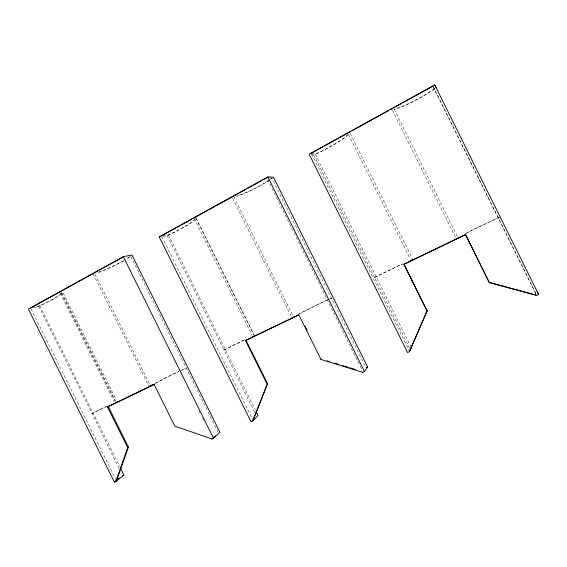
<?xml version="1.0" encoding="UTF-8"?>
<svg xmlns="http://www.w3.org/2000/svg" width="567" height="567" viewBox="0 0 567 567"><rect width="100%" height="100%" fill="white"/><g stroke="black" fill="none" stroke-linecap="round" stroke-linejoin="round"><path stroke-width="0.43" stroke-dasharray="2.83 2.13" d="M409.572 348.372L374.553 277.525A28.719 1.127 -26 0 1 402.513 263.96M254.604 412.301L223.951 350.045A26.479 0.985 -26.5 0 1 243.718 340.313M119.063 468.597L92.067 413.549A25.543 0.843 -26.9 0 1 107.177 406.05M91.783 413.704L93.108 413.067A23.956 0.787 -26.9 0 1 106.759 406.319M223.745 350.165L225.255 349.442A24.828 0.928 -26.5 0 1 246.149 339.286M374.461 277.596L376.19 276.767A26.933 1.056 -26 0 1 402.372 264.13M500.271 216.991L498.35 217.919A26.451 1.014 -25.8 0 0 464.855 234.065M432.926 86.191L535.326 292.508L537.275 291.644M36.423 306.549L39.74 305.67A23.97 2.764 -24.7 0 0 60.981 292.579M33.155 307.782L38.769 306.293A25.558 2.948 -24.7 0 0 62.838 292.274L116.405 400.075M163.183 236.262L167.152 235.666A26.486 3.473 -25.9 0 0 196.111 218.267M162.311 235.794L168.378 234.894A24.835 3.26 -25.9 0 0 193.971 219.897M270.126 177.995L271.82 178.066L365.899 367.657M311.453 154.578L313.771 155.004A28.733 3.962 -27.7 0 0 349.13 133.975M311.29 153.281L315.309 154.054A26.947 3.714 -27.7 0 0 347.387 134.79M433.323 86.978L535.737 293.578M394.242 109.183L457.328 236.411M392.421 110.189L455.457 237.318M350.257 133.436L412.514 258.956M348.457 134.429L410.274 259.062M315.309 154.054L411.323 347.592M313.771 155.004L374.553 277.525M311.68 154.068L409.537 351.32M267.532 179.434L362.249 370.301M233.781 196.636L293.203 316.365M232.59 198.301L291.58 317.151M196.267 218.479L254.172 335.111M195.665 217.65L254.037 335.217M194.219 218.529L252.046 335.203M168.378 234.894L255.348 410.047M167.152 235.666L223.951 350.045M161.836 236.715L253.102 420.501M218.139 432.231L130.509 255.809A22.304 2.764 -25.3 0 1 125.413 259.48M198.882 410.721L200.059 413.095M202.419 417.836L203.596 420.211M95.001 274.152L150.163 385.199M93.222 274.123L148.745 385.886M61.661 292.529L115.512 400.897M61.222 292.99L115.229 401.67M60.293 293.281L114.109 401.578M39.74 305.67L119.63 466.428M38.769 306.293L92.067 413.549M31.022 308.866L116.129 480.114M535.326 292.508L536.219 294.5M155.911 382.959A23.828 0.843 -26.7 0 1 178.995 371.357M180.419 370.69A23.828 0.843 -26.7 0 1 186.096 368.125M130.077 256.688A23.835 2.955 -25.3 0 1 125.342 259.806M123.266 261.018A23.835 2.955 -25.3 0 1 96.971 273.025M154.947 383.561A22.29 0.787 -26.7 0 1 179.059 371.399M182.085 369.996A22.29 0.787 -26.7 0 1 186.316 368.167M123.911 260.381A22.304 2.764 -25.3 0 1 97.85 272.415M297.441 314.813A25.246 0.971 -26.3 0 1 329.193 299.163M330.469 298.596A25.246 0.971 -26.3 0 1 331.915 297.973M272.408 178.052A25.253 3.423 -26.8 0 1 271.132 179.016M269.977 179.831A25.253 3.423 -26.8 0 1 235.163 196.919M271.82 178.066A23.63 3.204 -26.8 0 1 270.126 179.363M268.347 180.597A23.63 3.204 -26.8 0 1 237.013 195.934M299.029 314.075A23.623 0.914 -26.3 0 1 328.825 299.419M329.54 299.1A23.623 0.914 -26.3 0 1 331.468 298.277M465.018 233.859A28.265 1.084 -25.8 0 1 498.783 217.636M434.846 88.65A28.3 3.806 -28.7 0 1 393.923 109.474M434.287 88.679A26.479 3.565 -28.7 0 1 395.49 108.467"/><path stroke-width="0.85" d="M154.132 384.511L174.806 426.129L212.023 438.957L213.532 438.291L220.003 432.373L131.976 255.015L123.315 256.667L28.35 309.058L114.371 482.127L115.739 481.525L127.667 447.632L128.44 447.079L108.269 406.496L154.855 384.086L107.461 406.964L127.667 447.632M116.526 480.901L128.44 447.079M267.043 384.05L245.461 340.576L298.859 314.883L320.972 359.443L362.738 372.321L364.468 371.555L367.586 366.913L273.471 177.173L267.879 176.911L159.207 236.864L251.004 421.72L252.57 421.033L267.546 383.604L246.007 340.228L298.504 314.969M253.102 420.501L267.546 383.604M436.165 87.672L434.712 84.873L309.143 154.146L407.553 352.511L409.353 351.717L427.164 310.766L404.058 264.187L465.599 234.575L403.853 264.371L427.015 311.07M409.537 351.32L427.164 310.766M409.353 351.717L411.323 347.592M456.3 238.799L458.115 237.991A26.451 1.014 -25.8 0 1 459.298 237.155M362.738 372.321L363.036 371.888M320.972 359.443L321.361 359.046M252.57 421.033L258.084 415.554L256.128 411.621M212.023 438.957L215.58 435.711M254.562 335.905L252.896 336.727A24.828 0.928 -26.5 0 0 252.79 336.6M114.371 482.127L117.1 479.973M118.468 478.895L119.835 477.818M115.739 481.525L123.918 475.061L120.41 468.002M293.834 317.003L291.977 317.945L292.324 317.711M245.461 340.576L246.007 340.228M107.461 406.964L108.269 406.496M30.625 308.072L76.269 282.905M77.814 282.047L97.928 270.955M99.473 270.105L122.678 257.305M161.439 235.929L180.023 225.68M181.575 224.823L207.898 210.3M209.45 209.45L214.092 206.884M215.644 206.034L245.837 189.378M247.389 188.52L252.032 185.962M253.584 185.104L261.323 180.838M262.875 179.98L266.745 177.847M311.29 153.281L322.914 146.867M324.459 146.017L338.407 138.32M339.959 137.469L350.803 131.487M352.355 130.63L388.764 110.544M390.316 109.693L394.965 107.128M396.517 106.27L401.16 103.711M402.712 102.854L404.264 102.003M405.809 101.146L432.926 86.191M366.459 367.409L367.586 366.913M122.571 475.656L123.918 475.061M465.55 234.688L489.321 282.642L536.644 295.442L538.65 294.549L537.275 291.644M159.207 236.864L160.794 236.623M490.157 282.628L535.68 294.939M327.194 360.839L329.696 361.611M334.7 363.156L338.868 364.439M342.199 365.467L348.032 367.26M349.697 367.777L355.537 369.578M434.712 84.873L538.65 294.549M465.989 235.355L489.321 282.642M267.879 176.911L364.468 371.555M305.103 326.287L307.038 330.185M123.315 256.667L213.532 438.291M151.736 385.213A23.828 0.843 -26.7 0 0 149.702 386.347L149.142 386.68L150.942 385.773A22.29 0.787 -26.7 0 1 152.778 384.738M117.192 401.663A25.543 0.843 -26.9 0 1 117.249 401.797M411.685 260.083A28.719 1.127 -26 0 1 412.833 259.736L411.011 260.636A26.933 1.056 -26 0 0 409.962 260.948"/></g></svg>
